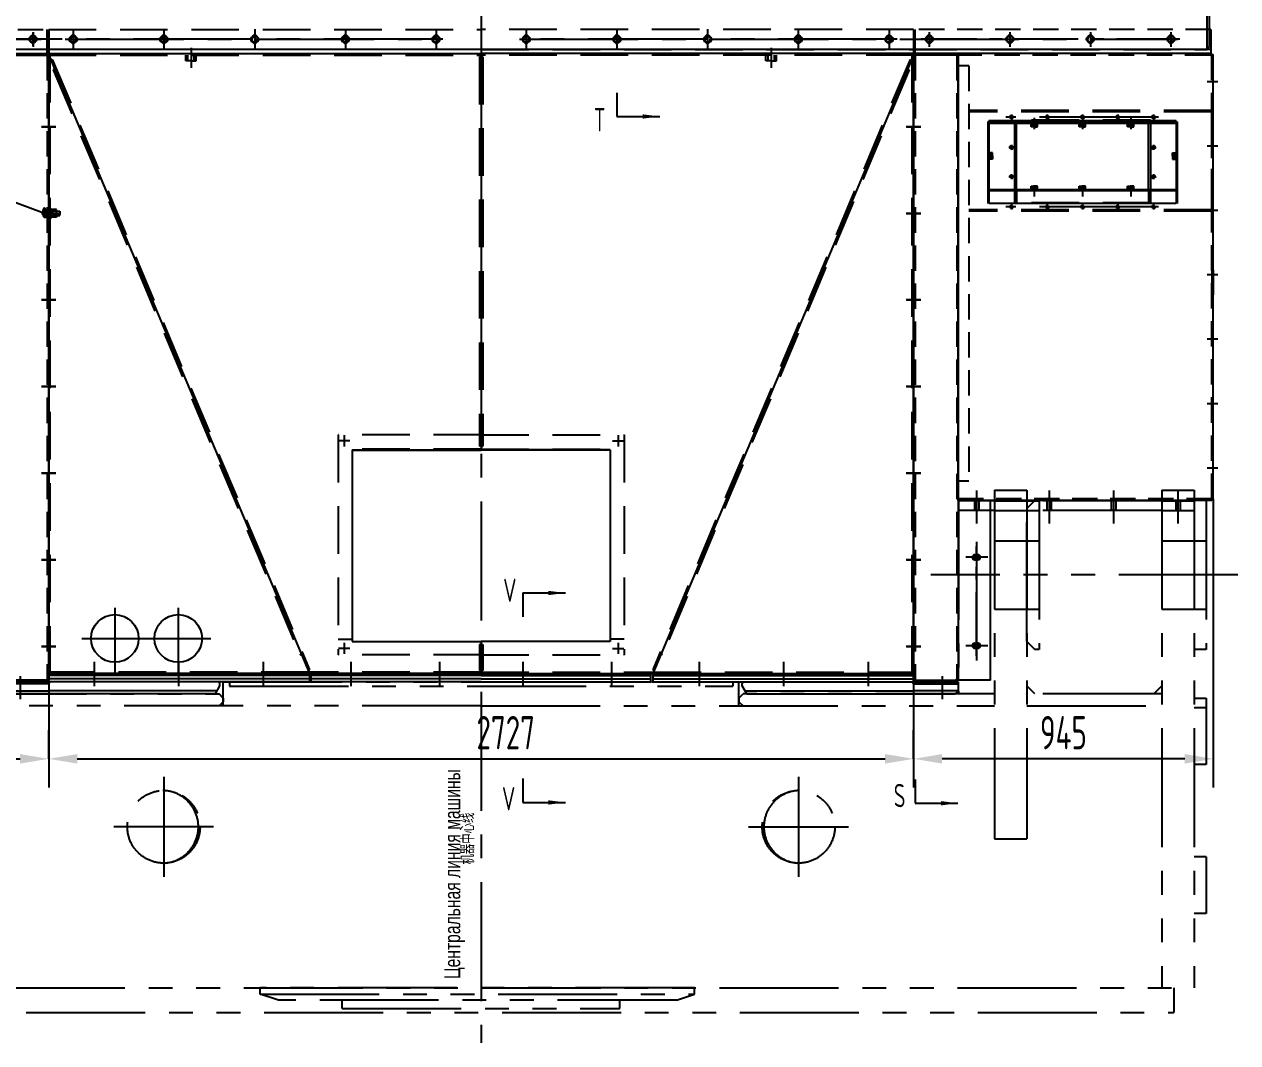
# Model space of a CAD drawing. Header units: millimetres. Extents: x 0 to 12600, y 0 to 8910.
# Drawn here: x 2584 to 6411, y 3324 to 6534 of the extents above; entities that cross this region are included whole.
import ezdxf
from ezdxf.enums import TextEntityAlignment as Align

# ---------------------------------------------------------------- set-up
doc = ezdxf.new("R2010")
doc.units = ezdxf.units.MM
doc.header["$LTSCALE"] = 300
for name, pattern in [('F', [0.75, 0.5, -0.25]), ('G', [2, 1.25, -0.25, 0.25, -0.25]), ('K', [2.5, 1.25, -0.25, 0.25, -0.25, 0.25, -0.25])]:
    doc.linetypes.add(name, pattern=pattern)
for name, color, linetype in [('01', 7, 'Continuous'), ('02', 1, 'Continuous'), ('04', 2, 'F'), ('05', 4, 'G'), ('07', 6, 'K'), ('08', 1, 'Continuous'), ('11', 3, 'Continuous')]:
    doc.layers.add(name, color=color, linetype=linetype)
doc.styles.get("Standard").update_dxf_attribs({"font": 'isocp', "width": 0.707, "bigfont": 'intecad.shx'})
doc.dimstyles.new('INTE', dxfattribs={"dimscale": 30, "dimtxt": 3.5, "dimasz": 3, "dimexe": 3, "dimexo": 0, "dimgap": 1, "dimtad": 1, "dimdsep": 46, "dimtxsty": 'Standard', "dimcen": 0, "dimclrd": 1, "dimclre": 1, "dimclrt": 3, "dimadec": 4, "dimazin": 0, "dimtfac": 1, "dimtmove": 0, "dimatfit": 0, "dimfxl": 1, "dimarcsym": 0})

# ---------------------------------------------------------------- blocks, each defined once
blk = doc.blocks.new('000')
at = {"layer": '07', "color": 6, "linetype": 'K'}
for p, q in [((10025.1, 3701.9), (10025.1, 3598.2)), ((10082, 3702.5), (10082, 2603.5)), ((10082, 3702.5), (10184, 3702.5)), ((10184, 3702.5), (10184, 2603.5)), ((10253.7, 3701.9), (10253.7, 3598.2)), ((10456.9, 3701.9), (10456.9, 3598.2)), ((10609, 3702.5), (10609, 2133.5)), ((10609, 3702.5), (10711, 3702.5)), ((10660.1, 3701.9), (10660.1, 3598.2)), ((10711, 3702.5), (10711, 2133.5)), ((9968, 3669.2), (9968, 3060.5)), ((10082, 3669.2), (9968, 3669.2)), ((10082, 3638.5), (9968, 3638.5)), ((10018.1, 3669.2), (10018.1, 3638.5)), ((10032.1, 3669.2), (10032.1, 3638.5)), ((10082, 3669.2), (10222, 3669.2)), ((10082, 3638.5), (10222, 3638.5)), ((10184, 3645.5), (10209, 3670.5)), ((10184, 3225.5), (10184, 3645.5)), ((10209, 3670.5), (10222, 3670.5)), ((10222, 3670.5), (10222, 3200.5)), ((10609, 3669.2), (10222, 3669.2)), ((10609, 3638.5), (10222, 3638.5)), ((10246.7, 3669.2), (10246.7, 3638.5)), ((10260.7, 3669.2), (10260.7, 3638.5)), ((10449.9, 3669.2), (10449.9, 3638.5)), ((10463.9, 3669.2), (10463.9, 3638.5)), ((10609, 3669.2), (10711, 3669.2)), ((10609, 3638.5), (10711, 3638.5)), ((10609, 3638.5), (10711, 3638.5)), ((10653.1, 3669.2), (10653.1, 3638.5)), ((10667.1, 3669.2), (10667.1, 3638.5)), ((10749, 3670.5), (10711, 3670.5)), ((10749, 3670.5), (10749, 3200.5)), ((10025.1, 3539.7), (10025.1, 3165.9)), ((10082, 3543.5), (10222, 3543.5)), ((10609, 3543.5), (10749, 3543.5)), ((10060.6, 3491.4), (9991.1, 3491.4)), ((10848.6, 3435.5), (9880.8, 3435.5)), ((10082, 3327.5), (10222, 3327.5)), ((10609, 3327.5), (10749, 3327.5)), ((10184, 3225.5), (10209, 3200.5)), ((10060.6, 3212), (9991.1, 3212)), ((10222, 3200.5), (10209, 3200.5)), ((10749, 3200.5), (10711, 3200.5)), ((7650, 3098.5), (9276, 3098.5)), ((7650, 3022.5), (7650, 3098.5)), ((7669.3, 3098.5), (7669.3, 3085)), ((7669.3, 3085), (9256.8, 3085)), ((9256.8, 3098.5), (9256.8, 3085)), ((9276, 3022.5), (9276, 3098.5)), ((10209, 3060.5), (10184, 3085.5)), ((10609, 3085.5), (10584, 3060.5)), ((6844, 3060.5), (7637, 3060.5)), ((7650, 3047.5), (7637, 3060.5)), ((7650, 3035.5), (7637, 3022.5)), ((7650, 3047.5), (7650, 3035.5)), ((9276, 3047.5), (9289, 3060.5)), ((9276, 3047.5), (9276, 3035.5)), ((9276, 3035.5), (9289, 3022.5)), ((10082, 3060.5), (9289, 3060.5)), ((10609, 3060.5), (10184, 3060.5)), ((10711, 3047.5), (10749, 3047.5)), ((10749, 3047.5), (10749, 2838.5)), ((8463, 3022.5), (6845, 3022.5)), ((8463, 3022.5), (10082, 3022.5)), ((10184, 3022.5), (10609, 3022.5)), ((10749, 3016.5), (10711, 3016.5)), ((10749, 2838.5), (10711, 2838.5)), ((7462.2, 2798.8), (7462.2, 2484.1)), ((9463.8, 2798.8), (9463.8, 2484.1)), ((7619.6, 2641.5), (7304.8, 2641.5)), ((9306.4, 2641.5), (9621.2, 2641.5)), ((10082, 2603.5), (10184, 2603.5)), ((10749, 2546.5), (10711, 2546.5)), ((10749, 2546.5), (10749, 2368.5)), ((10749, 2368.5), (10711, 2368.5)), ((6215, 2133.5), (10711, 2133.5)), ((9136, 2133.5), (7766.8, 2133.5)), ((7766.8, 2114.5), (7766.8, 2133.5)), ((7766.8, 2114.5), (9136, 2114.5)), ((7823.8, 2095.5), (7766.8, 2114.5)), ((9079, 2095.5), (9136, 2114.5)), ((9136, 2114.5), (9136, 2133.5)), ((10647, 2133.5), (10647, 2056.3)), ((9079, 2095.5), (7823.8, 2095.5)), ((8025.3, 2069), (8025.3, 2095.5)), ((8025.3, 2069), (8900.8, 2069)), ((8900.8, 2069), (8900.8, 2095.5)), ((6279, 2056.3), (10647, 2056.3))]:
    blk.add_line(p, q, dxfattribs=at)
for centre, radius in [((10025.1, 3491.4), 7), ((10025.1, 3212), 7), ((7462.2, 2641.5), 114.5), ((9463.8, 2641.5), 114.5)]:
    blk.add_circle(centre, radius, dxfattribs=at)
for centre, start, end in [((7457.1, 2641.5), 271.2786, 88.7214), ((9468.9, 2641.5), 91.2786, 268.7214)]:
    blk.add_arc(centre, 114.5, start, end, dxfattribs=at)
at = {"layer": '11', "color": 3, "linetype": 'Continuous', "insert": (8399.5, 2522.9), "char_height": 42, "width": 331.632, "attachment_point": 1, "rotation": 90}
blk.add_mtext('机器中心线', dxfattribs=at)
blk = doc.blocks.new('206')
for p, q in [((5474.6, 6955.3), (5474.6, 8474.3)), ((5481.1, 8468.3), (5481.1, 6961.3))]:
    blk.add_line(p, q)
at = {"layer": '01', "color": 7, "linetype": 'Continuous'}
for p, q in [((1764.6, 6992.3), (1764.6, 6987.3)), ((1764.6, 6982.3), (1764.6, 6987.3)), ((1780.6, 6992.3), (1780.6, 6987.3)), ((1780.6, 6982.3), (1780.6, 6987.3)), ((1891.6, 6992.3), (1891.6, 6987.3)), ((1891.6, 6982.3), (1891.6, 6987.3)), ((1907.6, 6992.3), (1907.6, 6987.3)), ((1907.6, 6982.3), (1907.6, 6987.3)), ((2177.6, 6992.3), (2177.6, 6987.3)), ((2177.6, 6982.3), (2177.6, 6987.3)), ((2193.6, 6992.3), (2193.6, 6987.3)), ((2193.6, 6982.3), (2193.6, 6987.3)), ((2463.6, 6992.3), (2463.6, 6987.3)), ((2463.6, 6982.3), (2463.6, 6987.3)), ((2479.6, 6992.3), (2479.6, 6987.3)), ((2479.6, 6982.3), (2479.6, 6987.3)), ((2749.6, 6992.3), (2749.6, 6987.3)), ((2749.6, 6982.3), (2749.6, 6987.3)), ((2765.6, 6992.3), (2765.6, 6987.3)), ((2765.6, 6982.3), (2765.6, 6987.3)), ((3035.6, 6992.3), (3035.6, 6987.3)), ((3035.6, 6982.3), (3035.6, 6987.3)), ((3051.6, 6992.3), (3051.6, 6987.3)), ((3051.6, 6982.3), (3051.6, 6987.3)), ((3319.6, 6992.3), (3319.6, 6987.3)), ((3319.6, 6982.3), (3319.6, 6987.3)), ((3335.6, 6992.3), (3335.6, 6987.3)), ((3335.6, 6982.3), (3335.6, 6987.3)), ((3605.6, 6992.3), (3605.6, 6987.3)), ((3605.6, 6982.3), (3605.6, 6987.3)), ((3621.6, 6992.3), (3621.6, 6987.3)), ((3621.6, 6982.3), (3621.6, 6987.3)), ((3891.6, 6992.3), (3891.6, 6987.3)), ((3891.6, 6982.3), (3891.6, 6987.3)), ((3907.6, 6992.3), (3907.6, 6987.3)), ((3907.6, 6982.3), (3907.6, 6987.3)), ((4177.6, 6992.3), (4177.6, 6987.3)), ((4177.6, 6982.3), (4177.6, 6987.3)), ((4193.6, 6992.3), (4193.6, 6987.3)), ((4193.6, 6982.3), (4193.6, 6987.3)), ((4463.6, 6992.3), (4463.6, 6987.3)), ((4463.6, 6982.3), (4463.6, 6987.3)), ((4479.6, 6992.3), (4479.6, 6987.3)), ((4479.6, 6982.3), (4479.6, 6987.3)), ((4590.6, 6992.3), (4590.6, 6987.3)), ((4590.6, 6982.3), (4590.6, 6987.3)), ((4606.6, 6992.3), (4606.6, 6987.3)), ((4606.6, 6982.3), (4606.6, 6987.3)), ((4844.6, 6992.3), (4844.6, 6987.3)), ((4844.6, 6982.3), (4844.6, 6987.3)), ((4860.6, 6992.3), (4860.6, 6987.3)), ((4860.6, 6982.3), (4860.6, 6987.3)), ((5098.6, 6992.3), (5098.6, 6987.3)), ((5098.6, 6982.3), (5098.6, 6987.3)), ((5114.6, 6992.3), (5114.6, 6987.3)), ((5114.6, 6982.3), (5114.6, 6987.3)), ((5352.6, 6992.3), (5352.6, 6987.3)), ((5352.6, 6982.3), (5352.6, 6987.3)), ((5368.6, 6992.3), (5368.6, 6987.3)), ((5368.6, 6982.3), (5368.6, 6987.3))]:
    blk.add_line(p, q, dxfattribs=at)
for centre, start, end in [((1772.6, 6992.3), 0, 180), ((1772.6, 6982.3), 180, 0), ((1899.6, 6992.3), 0, 180), ((1899.6, 6982.3), 180, 0), ((2185.6, 6992.3), 0, 180), ((2185.6, 6982.3), 180, 0), ((2471.6, 6992.3), 0, 180), ((2471.6, 6982.3), 180, 0), ((2757.6, 6992.3), 0, 180), ((2757.6, 6982.3), 180, 0), ((3043.6, 6992.3), 0, 180), ((3043.6, 6982.3), 180, 0), ((3327.6, 6992.3), 0, 180), ((3327.6, 6982.3), 180, 0), ((3613.6, 6992.3), 0, 180), ((3613.6, 6982.3), 180, 0), ((3899.6, 6992.3), 0, 180), ((3899.6, 6982.3), 180, 0), ((4185.6, 6992.3), 0, 180), ((4185.6, 6982.3), 180, 0), ((4471.6, 6992.3), 0, 180), ((4471.6, 6982.3), 180, 0), ((4598.6, 6992.3), 0, 180), ((4598.6, 6982.3), 180, 0), ((4852.6, 6992.3), 0, 180), ((4852.6, 6982.3), 180, 0), ((5106.6, 6992.3), 0, 180), ((5106.6, 6982.3), 180, 0), ((5360.6, 6992.3), 0, 180), ((5360.6, 6982.3), 180, 0)]:
    blk.add_arc(centre, 8, start, end, dxfattribs=at)
at = {"layer": '04', "color": 2, "linetype": 'F'}
for p, q in [((3185.6, 6955.3), (896.6, 6955.3)), ((3185.6, 6955.3), (5474.6, 6955.3)), ((5481.1, 6961.3), (5474.6, 6961.3))]:
    blk.add_line(p, q, dxfattribs=at)
at = {"layer": '05', "color": 4, "linetype": 'G'}
for p, q in [((1772.6, 7008.1), (1772.6, 6966)), ((1899.6, 7008.1), (1899.6, 6966)), ((2185.6, 7008.1), (2185.6, 6966)), ((2471.6, 7008.1), (2471.6, 6966)), ((2757.6, 7008.1), (2757.6, 6966)), ((3043.6, 7008.1), (3043.6, 6966)), ((3327.6, 7008.1), (3327.6, 6966)), ((3613.6, 7008.1), (3613.6, 6966)), ((3899.6, 7008.1), (3899.6, 6966)), ((4185.6, 7008.1), (4185.6, 6966)), ((4471.6, 7008.1), (4471.6, 6966)), ((4598.6, 7008.1), (4598.6, 6966)), ((4852.6, 7008.1), (4852.6, 6966)), ((5106.6, 7008.1), (5106.6, 6966)), ((5360.6, 7008.1), (5360.6, 6966)), ((3065, 6987.3), (989.4, 6987.3)), ((3306.2, 6987.3), (5381.8, 6987.3))]:
    blk.add_line(p, q, dxfattribs=at)
blk = doc.blocks.new('*D46')
at = {"layer": '08', "color": 1, "lineweight": -2}
for p, q in [((2661.5, 4461.3), (2661.5, 4128.7)), ((5388.5, 4461.3), (5388.5, 4128.7)), ((2751.5, 4218.7), (5298.5, 4218.7))]:
    blk.add_line(p, q, dxfattribs=at)
at = {"layer": '08', "color": 1}
for points in [[(2751.5, 4233.7), (2751.5, 4203.7), (2661.5, 4218.7)], [(5298.5, 4233.7), (5298.5, 4203.7), (5388.5, 4218.7)]]:
    blk.add_solid(points, dxfattribs=at)
at = {"layer": 'Defpoints', "color": 0}
for p in [(2661.5, 4461.3), (5388.5, 4461.3), (5388.5, 4218.7)]:
    blk.add_point(p, dxfattribs=at)
at = {"layer": '08', "color": 3, "insert": (4102.5, 4301.2), "char_height": 105, "attachment_point": 5}
blk.add_mtext('2727', dxfattribs=at)
blk = doc.blocks.new('*D49')
at = {"layer": '08', "color": 1, "lineweight": -2}
for p, q in [((1716.5, 5038.3), (1716.5, 4128.7)), ((2661.5, 4218.7), (2661.5, 4308.7)), ((1806.5, 4218.7), (2571.5, 4218.7))]:
    blk.add_line(p, q, dxfattribs=at)
at = {"layer": '08', "color": 1}
for points in [[(1806.5, 4233.7), (1806.5, 4203.7), (1716.5, 4218.7)], [(2571.5, 4233.7), (2571.5, 4203.7), (2661.5, 4218.7)]]:
    blk.add_solid(points, dxfattribs=at)
at = {"layer": 'Defpoints', "color": 0}
for p in [(1716.5, 5038.3), (2661.5, 4218.7), (2661.5, 4218.7)]:
    blk.add_point(p, dxfattribs=at)
at = {"layer": '08', "color": 3, "insert": (2189, 4301.2), "char_height": 105, "attachment_point": 5}
blk.add_mtext('945', dxfattribs=at)
blk = doc.blocks.new('*D50')
at = {"layer": '08', "color": 1, "lineweight": -2}
for p, q in [((6333.5, 5038.3), (6333.5, 4128.7)), ((5388.5, 4218.7), (5388.5, 4308.7)), ((6243.5, 4218.7), (5478.5, 4218.7))]:
    blk.add_line(p, q, dxfattribs=at)
at = {"layer": '08', "color": 1}
for points in [[(5478.5, 4233.7), (5478.5, 4203.7), (5388.5, 4218.7)], [(6243.5, 4233.7), (6243.5, 4203.7), (6333.5, 4218.7)]]:
    blk.add_solid(points, dxfattribs=at)
at = {"layer": 'Defpoints', "color": 0}
for p in [(6333.5, 5038.3), (5388.5, 4218.7), (5388.5, 4218.7)]:
    blk.add_point(p, dxfattribs=at)
at = {"layer": '08', "color": 3, "insert": (5861, 4301.2), "char_height": 105, "attachment_point": 5}
blk.add_mtext('945', dxfattribs=at)
blk = doc.blocks.new('103')
at = {"ltscale": 0.533333}
for p, q in [((1724.5, 11518.3), (1724.5, 11442.3)), ((1724.5, 11442.3), (2656.5, 11442.3)), ((2520.5, 10033.3), (2520.5, 11442.3)), ((1716.5, 10038.3), (1716.5, 11432.3)), ((2520.5, 11437.3), (2520.5, 9471.3)), ((2520.5, 11437.3), (2661.5, 11437.3)), ((2661.5, 11437.3), (2661.5, 9466.3)), ((1721.5, 10038.3), (1716.5, 10038.3)), ((1721.5, 10033.3), (1721.5, 10038.3)), ((1721.5, 10033.3), (2520.5, 10033.3)), ((2418.5, 9466.3), (2418.5, 10033.3)), ((2418.5, 10033.3), (2520.5, 10033.3)), ((2418.5, 9466.3), (2520.5, 9466.3)), ((2521.8, 9466.3), (2520.5, 9466.3)), ((2520.5, 9461.3), (2656.5, 9461.3)), ((2520.5, 9461.3), (2520.5, 9455.3)), ((2520.5, 9458.3), (2656.5, 9458.3)), ((2661.5, 9455.3), (2520.5, 9455.3)), ((2520.5, 9455.3), (2520.5, 9433.3)), ((2661.5, 9466.3), (2530.5, 9466.3)), ((2656.5, 9461.3), (2656.5, 9466.3)), ((2656.5, 9461.3), (2656.5, 9455.3)), ((2661.5, 9455.3), (2661.5, 9423.3)), ((2520.5, 9433.3), (2661.5, 9433.3)), ((2520.5, 9433.3), (2530.5, 9423.3)), ((2661.5, 9423.3), (2530.5, 9423.3))]:
    blk.add_line(p, q, dxfattribs=at)
blk.add_arc((2530.5, 9471.3), 10, 180, 270, dxfattribs=at)
at = {"layer": '01', "ltscale": 0.533333}
blk.add_line((2656.5, 11437.3), (2656.5, 11518.3), dxfattribs=at)
at = {"layer": '01', "color": 7, "linetype": 'Continuous', "ltscale": 0.533333}
for p, q in [((1845, 11495.3), (1850, 11495.3)), ((1845, 11479.3), (1850, 11479.3)), ((1855, 11495.3), (1850, 11495.3)), ((1855, 11479.3), (1850, 11479.3)), ((2099, 11495.3), (2104, 11495.3)), ((2099, 11479.3), (2104, 11479.3)), ((2109, 11495.3), (2104, 11495.3)), ((2109, 11479.3), (2104, 11479.3)), ((2353, 11495.3), (2358, 11495.3)), ((2353, 11479.3), (2358, 11479.3)), ((2363, 11495.3), (2358, 11495.3)), ((2363, 11479.3), (2358, 11479.3)), ((2607, 11495.3), (2612, 11495.3)), ((2607, 11479.3), (2612, 11479.3)), ((2617, 11495.3), (2612, 11495.3)), ((2617, 11479.3), (2612, 11479.3)), ((2520.5, 11437.3), (2656.5, 11437.3)), ((2458.5, 9862.3), (2463.5, 9862.3)), ((2458.5, 9846.3), (2463.5, 9846.3)), ((2468.5, 9862.3), (2463.5, 9862.3)), ((2468.5, 9846.3), (2463.5, 9846.3)), ((2458.5, 9583.3), (2463.5, 9583.3)), ((2458.5, 9567.3), (2463.5, 9567.3)), ((2468.5, 9583.3), (2463.5, 9583.3)), ((2468.5, 9567.3), (2463.5, 9567.3))]:
    blk.add_line(p, q, dxfattribs=at)
at = {"layer": '01'}
for centre, radius in [((2062.5, 10650.1), 6), ((2174.5, 10650.1), 6), ((2118.5, 10594.1), 30), ((2062.5, 10538.1), 6), ((2174.5, 10538.1), 6)]:
    blk.add_circle(centre, radius, dxfattribs=at)
at = {"layer": '01', "color": 7, "linetype": 'Continuous', "ltscale": 0.533333}
for centre, radius, start, end in [((1845, 11487.3), 8, 90, 270), ((1855, 11487.3), 8, 270, 90), ((2099, 11487.3), 8, 90, 270), ((2109, 11487.3), 8, 270, 90), ((2353, 11487.3), 8, 90, 270), ((2363, 11487.3), 8, 270, 90), ((2607, 11487.3), 8, 90, 270), ((2617, 11487.3), 8, 270, 90), ((1726.5, 11432.3), 10, 90, 180), ((2458.5, 9854.3), 8, 90, 270), ((2468.5, 9854.3), 8, 270, 90), ((2458.5, 9575.3), 8, 90, 270), ((2468.5, 9575.3), 8, 270, 90)]:
    blk.add_arc(centre, radius, start, end, dxfattribs=at)
at = {"layer": '04', "color": 2, "linetype": 'F', "ltscale": 0.533333}
for p, q in [((1724.5, 11518.3), (2656.5, 11518.3)), ((1721.5, 10038.3), (1721.5, 11432.3)), ((1726.5, 11437.3), (2520.5, 11437.3)), ((2487, 11403.8), (2487, 10093.9)), ((2487, 11403.8), (2520.5, 11403.8)), ((2525.5, 11437.3), (2525.5, 9471.3)), ((2656.5, 11437.3), (2656.5, 9466.3)), ((2487, 10093.9), (2520.5, 10093.9)), ((1721.5, 10038.3), (2520.5, 10038.3))]:
    blk.add_line(p, q, dxfattribs=at)
for centre, start, end in [((1726.5, 11432.3), 90, 180), ((2530.5, 9471.3), 180, 270)]:
    blk.add_arc(centre, 5, start, end, dxfattribs=at)
at = {"layer": '05', "color": 4, "linetype": 'G', "ltscale": 0.533333}
for p, q in [((1822, 11487.3), (2637.5, 11487.3)), ((1850, 11509.6), (1850, 11462.8)), ((2104, 11509.6), (2104, 11462.8)), ((2358, 11509.6), (2358, 11462.8)), ((2612, 11509.6), (2612, 11462.8)), ((2638.6, 11211.3), (2684.4, 11211.3)), ((2638.6, 10938.3), (2684.4, 10938.3)), ((2638.6, 10665.3), (2684.4, 10665.3)), ((2638.6, 10392.3), (2684.4, 10392.3)), ((1702.1, 10135.3), (1735.8, 10135.3)), ((2638.6, 10119.3), (2684.4, 10119.3)), ((1828, 10056.8), (1828, 10013.5)), ((2031.2, 10056.8), (2031.2, 10013.5)), ((2234.4, 10056.8), (2234.4, 10013.5)), ((2463, 10056.8), (2463, 10013.5)), ((2463.5, 9543.7), (2463.5, 9888.2)), ((2432.2, 9854.3), (2495.3, 9854.3)), ((2638.6, 9846.3), (2684.4, 9846.3)), ((2432.2, 9575.3), (2495.3, 9575.3)), ((2638.6, 9573.3), (2684.4, 9573.3)), ((2571.5, 9479.1), (2571.5, 9406.5))]:
    blk.add_line(p, q, dxfattribs=at)
at = {"layer": '05', "color": 4, "linetype": 'G'}
for p, q in [((2118.5, 10497.3), (2118.5, 10696.1)), ((2118.5, 10497.3), (2118.5, 10696.1)), ((2011.7, 10594.1), (2220.1, 10594.1))]:
    blk.add_line(p, q, dxfattribs=at)
at = {"layer": '05'}
for p, q in [((2050.2, 10650.1), (2074.8, 10650.1)), ((2062.5, 10662.4), (2062.5, 10637.8)), ((2186.8, 10650.1), (2162.2, 10650.1)), ((2174.5, 10662.4), (2174.5, 10637.8)), ((2050.2, 10538.1), (2074.8, 10538.1)), ((2062.5, 10525.8), (2062.5, 10550.4)), ((2186.8, 10538.1), (2162.2, 10538.1)), ((2174.5, 10525.8), (2174.5, 10550.4))]:
    blk.add_line(p, q, dxfattribs=at)
blk = doc.blocks.new('*U27')
at = {"layer": '01'}
for p, q in [((-10.8, 0), (-10.8, 10)), ((-10.8, 10), (0, 10)), ((-10.8, 6), (0, 6)), ((0, 10), (0, 0)), ((0, -10), (0, 0)), ((-10.8, 0), (-10.8, -10)), ((-10.8, -6), (0, -6)), ((-10.8, -10), (0, -10))]:
    blk.add_line(p, q, dxfattribs=at)
at = {"layer": '05'}
blk.add_line((-11.9, 0), (1.1, 0), dxfattribs=at)
blk = doc.blocks.new('104')
at = {"ltscale": 0.533333}
for p, q in [((6325.5, 11518.3), (6325.5, 11442.3)), ((6325.5, 11442.3), (5393.5, 11442.3)), ((5529.5, 10033.3), (5529.5, 11442.3)), ((5388.5, 11437.3), (5388.5, 9466.3)), ((5529.5, 11437.3), (5388.5, 11437.3)), ((5529.5, 11437.3), (5529.5, 9471.3)), ((6333.5, 10038.3), (6333.5, 11432.3)), ((6328.5, 10033.3), (5529.5, 10033.3)), ((5631.5, 10033.3), (5529.5, 10033.3)), ((5631.5, 9466.3), (5631.5, 10033.3)), ((6328.5, 10033.3), (6328.5, 10038.3)), ((6328.5, 10038.3), (6333.5, 10038.3)), ((5388.5, 9466.3), (5519.5, 9466.3)), ((5388.5, 9455.3), (5529.5, 9455.3)), ((5388.5, 9455.3), (5388.5, 9423.3)), ((5393.5, 9461.3), (5393.5, 9466.3)), ((5529.5, 9461.3), (5393.5, 9461.3)), ((5393.5, 9461.3), (5393.5, 9455.3)), ((5529.5, 9458.3), (5393.5, 9458.3)), ((5528.1, 9466.3), (5529.5, 9466.3)), ((5631.5, 9466.3), (5529.5, 9466.3)), ((5529.5, 9461.3), (5529.5, 9455.3)), ((5529.5, 9455.3), (5529.5, 9433.3)), ((5529.5, 9433.3), (5388.5, 9433.3)), ((5388.5, 9423.3), (5519.5, 9423.3)), ((5529.5, 9433.3), (5519.5, 9423.3))]:
    blk.add_line(p, q, dxfattribs=at)
blk.add_arc((5519.5, 9471.3), 10, 270, 0, dxfattribs=at)
at = {"layer": '01', "ltscale": 0.533333}
blk.add_line((5393.5, 11437.3), (5393.5, 11518.3), dxfattribs=at)
at = {"layer": '01', "color": 7, "linetype": 'Continuous', "ltscale": 0.533333}
for p, q in [((5433, 11495.3), (5438, 11495.3)), ((5433, 11479.3), (5438, 11479.3)), ((5443, 11495.3), (5438, 11495.3)), ((5443, 11479.3), (5438, 11479.3)), ((5687, 11495.3), (5692, 11495.3)), ((5687, 11479.3), (5692, 11479.3)), ((5697, 11495.3), (5692, 11495.3)), ((5697, 11479.3), (5692, 11479.3)), ((5941, 11495.3), (5946, 11495.3)), ((5941, 11479.3), (5946, 11479.3)), ((5951, 11495.3), (5946, 11495.3)), ((5951, 11479.3), (5946, 11479.3)), ((6195, 11495.3), (6200, 11495.3)), ((6195, 11479.3), (6200, 11479.3)), ((6205, 11495.3), (6200, 11495.3)), ((6205, 11479.3), (6200, 11479.3)), ((5529.5, 11437.3), (5393.5, 11437.3)), ((5581.5, 9862.3), (5586.5, 9862.3)), ((5581.5, 9846.3), (5586.5, 9846.3)), ((5591.5, 9862.3), (5586.5, 9862.3)), ((5591.5, 9846.3), (5586.5, 9846.3)), ((5581.5, 9583.3), (5586.5, 9583.3)), ((5581.5, 9567.3), (5586.5, 9567.3)), ((5591.5, 9583.3), (5586.5, 9583.3)), ((5591.5, 9567.3), (5586.5, 9567.3))]:
    blk.add_line(p, q, dxfattribs=at)
at = {"layer": '01'}
for p, q in [((5622.5, 11226.8), (5622.5, 10969.1)), ((5626, 11226.8), (5622.5, 11226.8)), ((6216, 11230.2), (5626, 11230.2)), ((5626, 11230.2), (5626, 10969.1)), ((6216, 11225), (5626, 11225)), ((6216, 11221.5), (5626, 11221.5)), ((5713, 11012.7), (5713, 11221.5)), ((6129, 11012.7), (6129, 11221.5)), ((6216, 11230.2), (6216, 10969.1)), ((6219.5, 11226.8), (6216, 11226.8)), ((6219.5, 11226.8), (6219.5, 10969.1)), ((6216, 11012.7), (5626, 11012.7)), ((6216, 11009.2), (5626, 11009.2)), ((6216, 10969.1), (5626, 10969.1)), ((6328.5, 10760), (6328.5, 10681.4)), ((6328.5, 10760), (6333.5, 10760)), ((6333.5, 10760), (6333.5, 10681.4))]:
    blk.add_line(p, q, dxfattribs=at)
at = {"layer": '01', "color": 7, "linetype": 'Continuous'}
for p, q in [((5706.5, 11231.8), (5706.5, 11009.2)), ((6135.5, 11231.8), (6135.5, 11009.2))]:
    blk.add_line(p, q, dxfattribs=at)
at = {"layer": '01'}
for centre in [(5697, 11241.5), (5810, 11241.5), (5921, 11241.5), (6032, 11241.5), (6145, 11241.5), (5697, 11146), (6145, 11146), (5697, 11053.8), (6145, 11053.8), (5697, 10958.3), (5810, 10958.3), (5921, 10958.3), (6032, 10958.3), (6145, 10958.3)]:
    blk.add_circle(centre, 4, dxfattribs=at)
at = {"layer": '01', "color": 7, "linetype": 'Continuous', "ltscale": 0.533333}
for centre, radius, start, end in [((5433, 11487.3), 8, 90, 270), ((5443, 11487.3), 8, 270, 90), ((5687, 11487.3), 8, 90, 270), ((5697, 11487.3), 8, 270, 90), ((5941, 11487.3), 8, 90, 270), ((5951, 11487.3), 8, 270, 90), ((6195, 11487.3), 8, 90, 270), ((6205, 11487.3), 8, 270, 90), ((6323.5, 11432.3), 10, 0, 90), ((5581.5, 9854.3), 8, 90, 270), ((5591.5, 9854.3), 8, 270, 90), ((5581.5, 9575.3), 8, 90, 270), ((5591.5, 9575.3), 8, 270, 90)]:
    blk.add_arc(centre, radius, start, end, dxfattribs=at)
at = {"layer": '02'}
for centre, start, end in [((5697, 11241.5), 260, 170), ((5810, 11241.5), 260, 170), ((5921, 11241.5), 260, 170), ((6032, 11241.5), 260, 170), ((6145, 11241.5), 260, 170), ((5697, 11146), 260, 170), ((6145, 11146), 10, 280), ((5697, 11053.8), 260, 170), ((6145, 11053.8), 10, 280), ((5697, 10958.3), 260, 170), ((5810, 10958.3), 260, 170), ((5921, 10958.3), 260, 170), ((6032, 10958.3), 260, 170), ((6145, 10958.3), 260, 170)]:
    blk.add_arc(centre, 5, start, end, dxfattribs=at)
at = {"layer": '04', "color": 2, "linetype": 'F', "ltscale": 0.533333}
for p, q in [((6325.5, 11518.3), (5393.5, 11518.3)), ((5393.5, 11437.3), (5393.5, 9466.3)), ((5524.5, 11437.3), (5524.5, 9471.3)), ((6323.5, 11437.3), (5529.5, 11437.3)), ((5563, 11403.8), (5529.5, 11403.8)), ((5563, 11403.8), (5563, 10093.9)), ((6328.5, 10038.3), (6328.5, 11432.3)), ((5563, 10093.9), (5529.5, 10093.9)), ((6328.5, 10038.3), (5529.5, 10038.3))]:
    blk.add_line(p, q, dxfattribs=at)
at = {"layer": '04', "color": 2, "linetype": 'F'}
for p, q in [((6328, 11262.3), (5563, 11262.3)), ((6328, 11258.2), (5563, 11258.2)), ((6328, 11262.3), (6328, 10944.9)), ((6135.5, 11231.8), (5706.5, 11231.8)), ((6135.5, 11230.1), (5706.5, 11230.1)), ((5706.5, 11009.2), (5706.5, 10969.5)), ((5713, 11012.7), (5713, 10971.2)), ((6129, 11012.7), (6129, 10971.2)), ((6135.5, 11009.2), (6135.5, 10969.5)), ((6328, 10949), (5563, 10949)), ((6328, 10944.9), (5563, 10944.9)), ((6135.5, 10971.2), (5706.5, 10971.2)), ((6135.5, 10969.5), (5706.5, 10969.5))]:
    blk.add_line(p, q, dxfattribs=at)
at = {"layer": '04', "color": 2, "linetype": 'F', "ltscale": 0.533333}
for centre, start, end in [((6323.5, 11432.3), 0, 90), ((5519.5, 9471.3), 270, 0)]:
    blk.add_arc(centre, 5, start, end, dxfattribs=at)
at = {"layer": '05', "color": 4, "linetype": 'G', "ltscale": 0.533333}
for p, q in [((6227.9, 11487.3), (5412.5, 11487.3)), ((5438, 11509.6), (5438, 11462.8)), ((5692, 11509.6), (5692, 11462.8)), ((5946, 11509.6), (5946, 11462.8)), ((6200, 11509.6), (6200, 11462.8)), ((5411.4, 11211.3), (5365.6, 11211.3)), ((5411.4, 10938.3), (5365.6, 10938.3)), ((5411.4, 10665.3), (5365.6, 10665.3)), ((5411.4, 10392.3), (5365.6, 10392.3)), ((5411.4, 10119.3), (5365.6, 10119.3)), ((6347.9, 10135.3), (6314.2, 10135.3)), ((5587, 10056.8), (5587, 10013.5)), ((5815.6, 10056.8), (5815.6, 10013.5)), ((6018.8, 10056.8), (6018.8, 10013.5)), ((6222, 10056.8), (6222, 10013.5)), ((5586.5, 9543.7), (5586.5, 9888.2)), ((5411.4, 9846.3), (5365.6, 9846.3)), ((5617.7, 9854.3), (5554.7, 9854.3)), ((5411.4, 9573.3), (5365.6, 9573.3)), ((5617.7, 9575.3), (5554.7, 9575.3)), ((5478.5, 9479.1), (5478.5, 9406.5))]:
    blk.add_line(p, q, dxfattribs=at)
at = {"layer": '05'}
for p, q in [((5697, 11249.5), (5697, 11233.5)), ((5810, 11249.5), (5810, 11233.5)), ((5921, 11249.5), (5921, 11233.5)), ((6032, 11249.5), (6032, 11233.5)), ((6145, 11249.5), (6145, 11233.5)), ((5705, 11241.5), (5689, 11241.5)), ((5818, 11241.5), (5802, 11241.5)), ((5929, 11241.5), (5913, 11241.5)), ((6040, 11241.5), (6024, 11241.5)), ((6153, 11241.5), (6137, 11241.5)), ((5705, 11146), (5689, 11146)), ((5697, 11154), (5697, 11138)), ((6137, 11146), (6153, 11146)), ((6145, 11154), (6145, 11138)), ((5697, 11061.8), (5697, 11045.8)), ((6145, 11061.8), (6145, 11045.8)), ((5705, 11053.8), (5689, 11053.8)), ((6137, 11053.8), (6153, 11053.8)), ((5705, 10958.3), (5689, 10958.3)), ((5697, 10966.3), (5697, 10950.3)), ((5818, 10958.3), (5802, 10958.3)), ((5810, 10966.3), (5810, 10950.3)), ((5929, 10958.3), (5913, 10958.3)), ((5921, 10966.3), (5921, 10950.3)), ((6040, 10958.3), (6024, 10958.3)), ((6032, 10966.3), (6032, 10950.3)), ((6153, 10958.3), (6137, 10958.3)), ((6145, 10966.3), (6145, 10950.3))]:
    blk.add_line(p, q, dxfattribs=at)
at = {"layer": '05', "color": 4, "linetype": 'G'}
for p, q in [((6161, 11241.5), (5679.2, 11241.5)), ((5769, 11239.2), (5769, 11203.4)), ((5921, 11239.2), (5921, 11203.4)), ((6073, 11239.2), (6073, 11203.4)), ((5769, 11027), (5769, 10991.2)), ((5921, 11027), (5921, 10991.2)), ((6073, 11027), (6073, 10991.2)), ((6161, 10958.3), (5679.2, 10958.3))]:
    blk.add_line(p, q, dxfattribs=at)
at = {"layer": '01'}
for p, rotation in [((5769, 11221.5), 90), ((5921, 11221.5), 90), ((6073, 11221.5), 90), ((5626, 11119.1), 180), ((5769, 11023.5), 90), ((5921, 11023.5), 90), ((6073, 11023.5), 90)]:
    blk.add_blockref('*U27', p, dxfattribs=dict(at, rotation=rotation))
at = {"layer": '01', "xscale": -1, "rotation": 180}
blk.add_blockref('*U27', (6216, 11119.1), dxfattribs=at)

msp = doc.modelspace()

# ---------------------------------------------------------------- linework, layer by layer
for p, q in [((2661.495, 6518.306), (2661.495, 6437.306)), ((4024.995, 6518.306), (4024.995, 5189.169)), ((4024.995, 6518.306), (4024.995, 5189.169)), ((5388.495, 6518.306), (5388.495, 6437.306)), ((2661.495, 6442.306), (4024.995, 6442.306)), ((2661.495, 4492.306), (2661.495, 6437.306)), ((5388.495, 6442.306), (4024.995, 6442.306)), ((5388.495, 4492.306), (5388.495, 6437.306)), ((3618.495, 5192.71), (3618.495, 4588.361)), ((4431.495, 5192.71), (4431.495, 4588.361)), ((4024.995, 4588.678), (4024.995, 4484.306)), ((4024.995, 4588.678), (4024.995, 4484.306)), ((4024.995, 4588.678), (4024.995, 4484.306)), ((4024.995, 4588.678), (4024.995, 4484.306)), ((2666.495, 4492.306), (2661.495, 4492.306)), ((3483.495, 4487.306), (2661.495, 4487.306)), ((2661.495, 4461.306), (2661.495, 4487.306)), ((3483.495, 4484.306), (2661.495, 4484.306)), ((3483.495, 4481.306), (2661.495, 4481.306)), ((2666.495, 4492.306), (2666.495, 4487.306)), ((4024.995, 4487.306), (3483.495, 4487.306)), ((3483.495, 4487.306), (3483.495, 4461.306)), ((3489.495, 4461.306), (3489.495, 4487.306)), ((4024.995, 4484.306), (3489.495, 4484.306)), ((4024.995, 4481.306), (3489.495, 4481.306)), ((4024.995, 4487.306), (4566.495, 4487.306)), ((4024.995, 4484.306), (4560.495, 4484.306)), ((4024.995, 4481.306), (4560.495, 4481.306)), ((4560.495, 4461.306), (4560.495, 4487.306)), ((4566.495, 4487.306), (5388.495, 4487.306)), ((4566.495, 4487.306), (4566.495, 4461.306)), ((4566.495, 4484.306), (5388.495, 4484.306)), ((4566.495, 4481.306), (5388.495, 4481.306)), ((5383.495, 4492.306), (5383.495, 4487.306)), ((5383.495, 4492.306), (5388.495, 4492.306)), ((5388.495, 4461.306), (5388.495, 4487.306)), ((3483.495, 4471.306), (2661.495, 4471.306)), ((3483.495, 4461.306), (2661.495, 4461.306)), ((2666.495, 4461.306), (2661.495, 4456.306)), ((2661.495, 4456.306), (2661.495, 4423.306)), ((3187.061, 4423.306), (3201.495, 4448.306)), ((3201.495, 4456.306), (3196.495, 4461.306)), ((3201.495, 4448.306), (3201.495, 4456.306)), ((4024.995, 4471.306), (3489.495, 4471.306)), ((4024.995, 4461.306), (3489.495, 4461.306)), ((4024.995, 4471.306), (4560.495, 4471.306)), ((4024.995, 4461.306), (4560.495, 4461.306)), ((4566.495, 4471.306), (5388.495, 4471.306)), ((4566.495, 4461.306), (5388.495, 4461.306)), ((4848.495, 4456.306), (4853.495, 4461.306)), ((4848.495, 4448.306), (4848.495, 4456.306)), ((4862.929, 4423.306), (4848.495, 4448.306)), ((5383.495, 4461.306), (5388.495, 4456.306)), ((5388.495, 4456.306), (5388.495, 4423.306)), ((3192.835, 4433.306), (2661.495, 4433.306)), ((3187.061, 4423.306), (2661.495, 4423.306)), ((4857.155, 4433.306), (5388.495, 4433.306)), ((4862.929, 4423.306), (5388.495, 4423.306))]:
    msp.add_line(p, q)
at = {"layer": '01', "color": 7, "linetype": 'Continuous'}
for p, q in [((2733.745, 6495.055), (2738.745, 6495.055)), ((2733.745, 6479.055), (2738.745, 6479.055)), ((2743.745, 6495.055), (2738.745, 6495.055)), ((2743.745, 6479.055), (2738.745, 6479.055)), ((3019.745, 6495.055), (3024.745, 6495.055)), ((3019.745, 6479.055), (3024.745, 6479.055)), ((3029.745, 6495.055), (3024.745, 6495.055)), ((3029.745, 6479.055), (3024.745, 6479.055)), ((3305.745, 6495.055), (3310.745, 6495.055)), ((3305.745, 6479.055), (3310.745, 6479.055)), ((3315.745, 6495.055), (3310.745, 6495.055)), ((3315.745, 6479.055), (3310.745, 6479.055)), ((3591.745, 6495.055), (3596.745, 6495.055)), ((3591.745, 6479.055), (3596.745, 6479.055)), ((3601.745, 6495.055), (3596.745, 6495.055)), ((3601.745, 6479.055), (3596.745, 6479.055)), ((3877.745, 6495.055), (3882.745, 6495.055)), ((3877.745, 6479.055), (3882.745, 6479.055)), ((3887.745, 6495.055), (3882.745, 6495.055)), ((3887.745, 6479.055), (3882.745, 6479.055)), ((4162.245, 6495.055), (4167.245, 6495.055)), ((4162.245, 6479.055), (4167.245, 6479.055)), ((4172.245, 6495.055), (4167.245, 6495.055)), ((4172.245, 6479.055), (4167.245, 6479.055)), ((4448.245, 6495.055), (4453.245, 6495.055)), ((4448.245, 6479.055), (4453.245, 6479.055)), ((4458.245, 6495.055), (4453.245, 6495.055)), ((4458.245, 6479.055), (4453.245, 6479.055)), ((4734.245, 6495.055), (4739.245, 6495.055)), ((4734.245, 6479.055), (4739.245, 6479.055)), ((4744.245, 6495.055), (4739.245, 6495.055)), ((4744.245, 6479.055), (4739.245, 6479.055)), ((5020.245, 6495.055), (5025.245, 6495.055)), ((5020.245, 6479.055), (5025.245, 6479.055)), ((5030.245, 6495.055), (5025.245, 6495.055)), ((5030.245, 6479.055), (5025.245, 6479.055)), ((5306.245, 6495.055), (5311.245, 6495.055)), ((5306.245, 6479.055), (5311.245, 6479.055)), ((5316.245, 6495.055), (5311.245, 6495.055)), ((5316.245, 6479.055), (5311.245, 6479.055))]:
    msp.add_line(p, q, dxfattribs=at)
at = {"layer": '01'}
for p, q in [((6325.486, 6455.306), (1724.486, 6455.306)), ((2661.495, 6437.306), (3483.495, 4487.306)), ((5388.495, 6437.306), (4566.495, 4487.306)), ((4452.995, 6318.631), (4452.995, 6243.631)), ((3618.495, 5192.71), (4024.995, 5192.71)), ((3618.495, 5192.031), (4024.995, 5192.031)), ((4431.495, 5192.71), (4024.995, 5192.71)), ((4431.495, 5192.031), (4024.995, 5192.031)), ((4155.995, 4741.576), (4155.995, 4666.576)), ((3618.495, 4588.361), (4024.995, 4588.361)), ((4431.495, 4588.361), (4024.995, 4588.361)), ((4155.995, 4156.184), (4155.995, 4081.184)), ((5393.486, 4153.681), (5393.486, 4078.681))]:
    msp.add_line(p, q, dxfattribs=at)
for centre in [(2869.995, 4598.306), (3069.995, 4598.306)]:
    msp.add_circle(centre, 75, dxfattribs=at)
at = {"layer": '01', "color": 7, "linetype": 'Continuous'}
for centre, start, end in [((2733.745, 6487.055), 90, 270), ((2743.745, 6487.055), 270, 90), ((3019.745, 6487.055), 90, 270), ((3029.745, 6487.055), 270, 90), ((3305.745, 6487.055), 90, 270), ((3315.745, 6487.055), 270, 90), ((3591.745, 6487.055), 90, 270), ((3601.745, 6487.055), 270, 90), ((3877.745, 6487.055), 90, 270), ((3887.745, 6487.055), 270, 90), ((4162.245, 6487.055), 90, 270), ((4172.245, 6487.055), 270, 90), ((4448.245, 6487.055), 90, 270), ((4458.245, 6487.055), 270, 90), ((4734.245, 6487.055), 90, 270), ((4744.245, 6487.055), 270, 90), ((5020.245, 6487.055), 90, 270), ((5030.245, 6487.055), 270, 90), ((5306.245, 6487.055), 90, 270), ((5316.245, 6487.055), 270, 90)]:
    msp.add_arc(centre, 8, start, end, dxfattribs=at)
at = {"layer": '02'}
for p, q in [((2647.961, 5938.048), (1114.919, 6501.624)), ((4452.995, 6243.631), (4587.995, 6243.631)), ((4155.995, 4741.576), (4290.995, 4741.576)), ((4155.995, 4081.184), (4290.995, 4081.184)), ((5393.486, 4078.681), (5528.486, 4078.681))]:
    msp.add_line(p, q, dxfattribs=at)
for points in [[(4587.995, 6243.631, 0, 13.5, 0), (4533.995, 6243.631, 0, 0, 0)], [(4290.995, 4741.576, 0, 13.5, 0), (4236.995, 4741.576, 0, 0, 0)], [(4290.995, 4081.184, 0, 13.5, 0), (4236.995, 4081.184, 0, 0, 0)], [(5528.486, 4078.681, 0, 13.5, 0), (5474.486, 4078.681, 0, 0, 0)]]:
    msp.add_lwpolyline(points, format="xyseb", dxfattribs=at)
at = {"layer": '04', "color": 2, "linetype": 'F'}
for p, q in [((2661.495, 6518.306), (4024.995, 6518.306)), ((5388.495, 6518.306), (4024.995, 6518.306)), ((2661.495, 6437.306), (4024.995, 6437.306)), ((2666.495, 4487.306), (2666.495, 6437.306)), ((3094.02, 6419.306), (3094.02, 6437.306)), ((3100.495, 6419.306), (3100.495, 6437.306)), ((3120.495, 6419.306), (3120.495, 6437.306)), ((3126.97, 6419.306), (3126.97, 6437.306)), ((4019.995, 6431.447), (4019.995, 5204.471)), ((4024.995, 6431.447), (4019.995, 6431.447)), ((5388.495, 6437.306), (4024.995, 6437.306)), ((4024.995, 6431.447), (4029.995, 6431.447)), ((4029.995, 6431.447), (4029.995, 5204.471)), ((4923.02, 6419.306), (4923.02, 6437.306)), ((4929.495, 6419.306), (4929.495, 6437.306)), ((4949.495, 6419.306), (4949.495, 6437.306)), ((4955.97, 6419.306), (4955.97, 6437.306)), ((5383.495, 4487.306), (5383.495, 6437.306)), ((2672.748, 6423.483), (2668.14, 6421.541)), ((2672.748, 6423.483), (3483.753, 4499.565)), ((2680.464, 6392.306), (2675.857, 6390.363)), ((2675.857, 6390.363), (3453.231, 4546.227)), ((3110.495, 6419.306), (3094.02, 6419.306)), ((3110.495, 6419.306), (3126.97, 6419.306)), ((5377.243, 6423.483), (4566.237, 4499.565)), ((5374.133, 6390.363), (4596.759, 4546.227)), ((4939.495, 6419.306), (4923.02, 6419.306)), ((4939.495, 6419.306), (4955.97, 6419.306)), ((5369.526, 6392.306), (5374.133, 6390.363)), ((5377.243, 6423.483), (5381.85, 6421.541)), ((2647.686, 5949.981), (2656.486, 5949.981)), ((2647.686, 5938.306), (2647.686, 5949.981)), ((2656.486, 5945.306), (2647.686, 5945.306)), ((2647.686, 5938.306), (2647.686, 5926.631)), ((2656.486, 5931.306), (2647.686, 5931.306)), ((2656.486, 5949.981), (2656.486, 5938.306)), ((2656.486, 5926.631), (2656.486, 5938.306)), ((2667.486, 5938.306), (2667.486, 5952.306)), ((2667.486, 5952.306), (2669.986, 5952.306)), ((2667.486, 5938.306), (2667.486, 5924.306)), ((2669.986, 5952.306), (2669.986, 5938.306)), ((2669.986, 5949.006), (2669.986, 5938.306)), ((2673.586, 5949.006), (2669.986, 5949.006)), ((2669.986, 5938.306), (2673.586, 5940.384)), ((2673.586, 5938.306), (2669.986, 5936.227)), ((2669.986, 5927.606), (2669.986, 5938.306)), ((2669.986, 5924.306), (2669.986, 5938.306)), ((2673.586, 5949.981), (2673.586, 5938.306)), ((2686.386, 5949.981), (2673.586, 5949.981)), ((2673.586, 5938.306), (2673.586, 5949.006)), ((2686.386, 5945.306), (2673.586, 5945.306)), ((2673.586, 5938.306), (2673.586, 5927.606)), ((2673.586, 5926.631), (2673.586, 5938.306)), ((2686.386, 5931.306), (2673.586, 5931.306)), ((2686.386, 5938.306), (2686.386, 5949.981)), ((2686.386, 5945.306), (2696.486, 5945.306)), ((2696.486, 5943.906), (2686.386, 5943.906)), ((2686.386, 5938.306), (2686.386, 5926.631)), ((2696.486, 5932.706), (2686.386, 5932.706)), ((2686.386, 5931.306), (2696.486, 5931.306)), ((2696.486, 5945.306), (2696.486, 5938.306)), ((2696.486, 5931.306), (2696.486, 5938.306)), ((2647.686, 5926.631), (2656.486, 5926.631)), ((2667.486, 5924.306), (2669.986, 5924.306)), ((2673.586, 5927.606), (2669.986, 5927.606)), ((2686.386, 5926.631), (2673.586, 5926.631)), ((3573.995, 5239.917), (3573.995, 4546.802)), ((4024.995, 5239.917), (3573.995, 5239.917)), ((4024.995, 5204.471), (4019.995, 5204.471)), ((4024.995, 5239.917), (4475.995, 5239.917)), ((4024.995, 5204.471), (4029.995, 5204.471)), ((4475.995, 5239.917), (4475.995, 4546.802)), ((4024.995, 5194.823), (3573.995, 5194.823)), ((4024.995, 5194.823), (4475.995, 5194.823)), ((3573.995, 4596.215), (3618.495, 4596.215)), ((4475.995, 4596.215), (4431.495, 4596.215)), ((4019.995, 4578.942), (4019.995, 4497.421)), ((4024.995, 4578.942), (4019.995, 4578.942)), ((4024.995, 4578.942), (4029.995, 4578.942)), ((4029.995, 4578.942), (4029.995, 4497.421)), ((3453.231, 4546.227), (3457.839, 4548.17)), ((4024.995, 4546.802), (3573.995, 4546.802)), ((4024.995, 4546.802), (4475.995, 4546.802)), ((4596.759, 4546.227), (4592.152, 4548.17)), ((3481.407, 4492.306), (2661.495, 4492.306)), ((3479.146, 4497.623), (3483.753, 4499.565)), ((4024.995, 4492.306), (3481.407, 4492.306)), ((4024.995, 4497.421), (4019.995, 4497.421)), ((4024.995, 4497.421), (4029.995, 4497.421)), ((4024.995, 4492.306), (4568.583, 4492.306)), ((4570.844, 4497.623), (4566.237, 4499.565)), ((4568.583, 4492.306), (5388.495, 4492.306))]:
    msp.add_line(p, q, dxfattribs=at)
at = {"layer": '05', "color": 4, "linetype": 'G'}
for p, q in [((4024.986, 8030.153), (4024.986, 3323.768)), ((2738.995, 6518.806), (2738.995, 6455.305)), ((3024.995, 6518.806), (3024.995, 6455.305)), ((3310.995, 6518.806), (3310.995, 6455.305)), ((3596.995, 6518.806), (3596.995, 6455.305)), ((3882.995, 6518.806), (3882.995, 6455.305)), ((4166.995, 6518.806), (4166.995, 6455.305)), ((4452.995, 6518.806), (4452.995, 6455.305)), ((4738.995, 6518.806), (4738.995, 6455.305)), ((5024.995, 6518.806), (5024.995, 6455.305)), ((5310.995, 6518.806), (5310.995, 6455.305)), ((2712.989, 6487.306), (3913.133, 6487.306)), ((5337.001, 6487.306), (4136.857, 6487.306)), ((3110.495, 6460.467), (3110.495, 6396.494)), ((4939.495, 6460.467), (4939.495, 6396.494)), ((6347.88, 6353.306), (6314.169, 6353.306)), ((2684.218, 6211.306), (2638.457, 6211.306)), ((5365.773, 6211.306), (5411.533, 6211.306)), ((6347.88, 6150.306), (6314.169, 6150.306)), ((2684.218, 5938.306), (2638.457, 5938.306)), ((5365.773, 5938.306), (5411.533, 5938.306)), ((6347.88, 5947.306), (6314.169, 5947.306)), ((6347.88, 5744.306), (6314.169, 5744.306)), ((2684.218, 5665.306), (2638.457, 5665.306)), ((5365.773, 5665.306), (5411.533, 5665.306)), ((6347.88, 5541.306), (6314.169, 5541.306)), ((2684.218, 5392.306), (2638.457, 5392.306)), ((5365.773, 5392.306), (5411.533, 5392.306)), ((6347.88, 5338.306), (6314.169, 5338.306)), ((2684.218, 5119.306), (2638.457, 5119.306)), ((5365.773, 5119.306), (5411.533, 5119.306)), ((2684.218, 4846.306), (2638.457, 4846.306)), ((5365.773, 4846.306), (5411.533, 4846.306)), ((2869.995, 4694.343), (2869.995, 4492.306)), ((3069.995, 4694.343), (3069.995, 4492.306)), ((2766.264, 4598.306), (2972.413, 4598.306)), ((2966.264, 4598.306), (3172.413, 4598.306)), ((2684.218, 4573.306), (2638.457, 4573.306)), ((5365.773, 4573.306), (5411.533, 4573.306)), ((2804.792, 4524.099), (2804.792, 4447.657)), ((3071.144, 4524.099), (3071.144, 4447.657)), ((3337.495, 4524.099), (3337.495, 4447.657)), ((3613.995, 4524.099), (3613.995, 4447.657)), ((3893.995, 4524.099), (3893.995, 4447.657)), ((4155.995, 4524.099), (4155.995, 4447.657)), ((4435.995, 4524.099), (4435.995, 4447.657)), ((4712.495, 4524.099), (4712.495, 4447.657)), ((4978.847, 4524.099), (4978.847, 4447.657)), ((5245.198, 4524.099), (5245.198, 4447.657))]:
    msp.add_line(p, q, dxfattribs=at)
at = {"layer": '05'}
for p, q in [((2644.621, 5938.306), (2700.035, 5938.306)), ((3610.484, 5221.093), (3575.506, 5221.093)), ((3592.995, 5238.582), (3592.995, 5203.604)), ((4439.506, 5221.093), (4474.484, 5221.093)), ((4456.995, 5238.582), (4456.995, 5203.604)), ((3610.484, 4566.712), (3575.506, 4566.712)), ((3592.995, 4584.201), (3592.995, 4549.223)), ((4439.506, 4566.712), (4474.484, 4566.712)), ((4456.995, 4584.201), (4456.995, 4549.223))]:
    msp.add_line(p, q, dxfattribs=at)

# ---------------------------------------------------------------- block references
at = {"layer": '01'}
for name, p in [('206', (839.377, -500)), ('103', (0, -5000)), ('104', (0, -5000)), ('000', (-4438.029, 1362.842))]:
    msp.add_blockref(name, p, dxfattribs=at)

# ---------------------------------------------------------------- texts
at = {"layer": '01', "insert": (3908.958, 3524.608), "char_height": 50, "attachment_point": 1, "rotation": 90}
msp.add_mtext('{\\fArial|b0|i0|c204|p34;\\C3;Центральная линия машины}', dxfattribs=at)
at = {"layer": '02', "width": 0.605172}
msp.add_text('●', height=30, dxfattribs=at).set_placement((2638.961, 5923.048), (2656.961, 5923.048), align=Align.FIT)
at = {"layer": '11', "width": 0.707}
for s, p in [('T', (4380.394, 6174.605)), ('V', (4094.448, 4691.093)), ('S', (5326.054, 4044.151)), ('V', (4090.752, 4034.394))]:
    msp.add_text(s, height=73.5, dxfattribs=at).set_placement(p, align=Align.BOTTOM_LEFT)

# ---------------------------------------------------------------- dimensions: what is measured, and where the dimension line sits
at = {"layer": '08'}
dim = msp.add_linear_dim(base=(2661.495, 4218.713), p1=(1716.486, 5038.306), p2=(2661.495, 4218.713), text='945', dimstyle='INTE', dxfattribs=at)
dim.commit()
dim.dimension.update_dxf_attribs({"geometry": '*D49', "text_midpoint": (2188.99, 4301.213)})
dim = msp.add_linear_dim(base=(5388.477, 4218.713), p1=(6333.486, 5038.306), p2=(5388.477, 4218.713), angle=180, text='945', dimstyle='INTE', dxfattribs=at)
dim.commit()
dim.dimension.update_dxf_attribs({"geometry": '*D50', "text_midpoint": (5860.981, 4301.213)})
dim = msp.add_linear_dim(base=(5388.495, 4218.713), p1=(2661.495, 4461.306), p2=(5388.495, 4461.306), dimstyle='INTE', dxfattribs=at)
dim.commit()
dim.dimension.update_dxf_attribs({"geometry": '*D46', "text_midpoint": (4102.549, 4218.713), "dimtype": 160})

doc.saveas('drawing.dxf')
